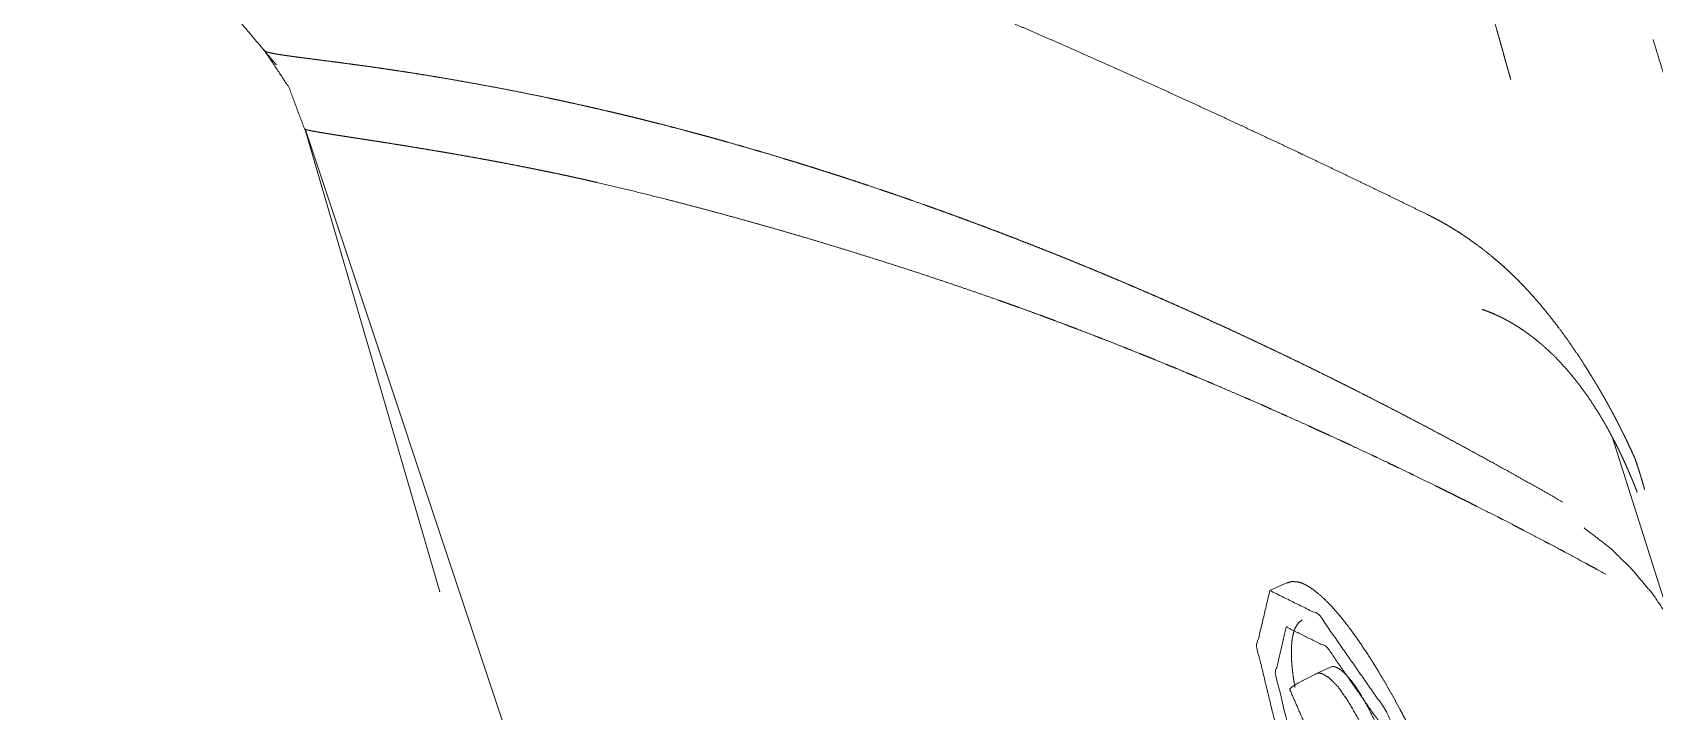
# Paper-space layout 'A3_1' of a CAD drawing. Header units: millimetres. Extents: x 0 to 420, y 0 to 297.
# Drawn here: x 179.43 to 184.393, y 263.979 to 266.055 of the extents above; entities that cross this region are included whole.
import ezdxf

# ---------------------------------------------------------------- set-up
doc = ezdxf.new("R2010")
doc.units = ezdxf.units.MM
doc.layers.add('170', color=7, linetype='Continuous', true_color=0xffffff)

psp = doc.layouts.new('A3_1')

# ---------------------------------------------------------------- linework, layer by layer
at = {"layer": '170', "color": 155, "linetype": 'Continuous', "lineweight": 13}
for p, q in [((180.6767, 264.3448), (180.2632, 265.7615)), ((180.2655, 265.7573), (181.1599, 263.0755)), ((184.4342, 264.2797), (184.2626, 264.8188)), ((183.2697, 264.3726), (183.2178, 264.3495)), ((183.2658, 264.237), (183.2693, 264.2385)), ((183.3608, 264.0962), (183.4045, 264.1156)), ((183.2776, 264.0442), (183.2774, 264.0441))]:
    psp.add_line(p, q, dxfattribs=at)
for points, knots in [([(183.9527, 265.911), (183.9497, 265.9213), (183.9467, 265.9317), (183.9437, 265.9421), (183.9408, 265.9525), (183.9378, 265.9629), (183.935, 265.9733), (183.9321, 265.9836), (183.9293, 265.994), (183.9282, 265.998), (183.9271, 266.002), (183.9255, 266.008), (183.9215, 266.0221), (183.9192, 266.0301), (183.9135, 266.0502), (183.9101, 266.0624), (183.8994, 266.1005), (183.892, 266.1266), (183.8775, 266.1777), (183.8633, 266.2277), (183.8426, 266.2994), (183.8217, 266.3709), (183.802, 266.4372), (183.7819, 266.5031), (183.7378, 266.6432), (183.6923, 266.7806), (183.6442, 266.9191), (183.5951, 267.0537), (183.5851, 267.0803), (183.5751, 267.1067), (183.5652, 267.1324), (183.5553, 267.1578), (183.5455, 267.1825), (183.5356, 267.2071), (183.5258, 267.2309), (183.516, 267.2544), (183.5063, 267.2773), (183.4966, 267.2999), (183.4869, 267.3219), (183.4772, 267.3435), (183.4676, 267.3645), (183.4579, 267.3852), (183.4483, 267.4053), (183.4387, 267.425), (183.4292, 267.4441), (183.4196, 267.4628), (183.41, 267.4809), (183.4005, 267.4986), (183.391, 267.5158), (183.3814, 267.5325), (183.3749, 267.5437), (183.3683, 267.5546), (183.3619, 267.5653), (183.3553, 267.5757), (183.3489, 267.5858), (183.3424, 267.5957), (183.336, 267.6054), (183.3295, 267.6148), (183.3231, 267.6239), (183.3167, 267.6327), (183.3103, 267.6413), (183.3039, 267.6496), (183.2976, 267.6577), (183.2912, 267.6655), (183.2849, 267.673), (183.2786, 267.6802), (183.2723, 267.6872), (183.2659, 267.694), (183.2597, 267.7004), (183.2534, 267.7066), (183.2471, 267.7125), (183.2409, 267.7181), (183.2347, 267.7235), (183.2284, 267.7286), (183.2222, 267.7334), (183.2161, 267.7379), (183.2099, 267.7421), (183.2037, 267.7461), (183.1976, 267.7498), (183.1914, 267.7532), (183.1853, 267.7564), (183.1792, 267.7592), (183.1731, 267.7618), (183.167, 267.7641)], [0, 0, 0.00528, 0.010564, 0.015846, 0.021134, 0.026407, 0.031685, 0.036947, 0.042217, 0.044241, 0.046255, 0.04931, 0.056446, 0.060531, 0.070778, 0.076945, 0.09634, 0.109581, 0.135553, 0.161014, 0.197522, 0.233937, 0.267805, 0.301521, 0.373383, 0.444174, 0.515891, 0.586024, 0.599903, 0.613708, 0.627166, 0.640532, 0.653555, 0.666487, 0.679077, 0.691562, 0.703724, 0.715774, 0.727506, 0.739108, 0.750412, 0.761582, 0.772457, 0.78318, 0.793627, 0.803917, 0.813937, 0.823788, 0.833375, 0.842792, 0.849128, 0.855373, 0.861473, 0.867492, 0.873381, 0.879173, 0.884838, 0.890409, 0.895853, 0.901211, 0.906437, 0.911573, 0.916591, 0.921515, 0.926317, 0.931026, 0.93563, 0.940137, 0.944543, 0.948848, 0.953054, 0.957171, 0.961187, 0.965118, 0.968954, 0.972702, 0.976374, 0.979959, 0.983474, 0.986915, 0.99028, 0.993583, 0.996811, 1, 1]), ([(179.4304, 266.9912), (179.4305, 266.9911), (179.4306, 266.991), (179.4308, 266.9909), (179.4311, 266.9908), (179.4318, 266.9906), (179.4328, 266.9904), (179.4344, 266.99), (179.4365, 266.9896), (179.4396, 266.989), (179.4489, 266.9872), (179.4553, 266.986), (179.474, 266.9826), (179.5018, 266.9776), (179.5205, 266.9742), (179.5671, 266.9659), (179.5957, 266.9609), (179.6681, 266.9482), (179.6907, 266.9442), (179.7142, 266.9399), (179.7382, 266.9355), (179.7631, 266.9307), (179.7882, 266.9259), (179.8144, 266.9207), (179.8406, 266.9154), (179.8678, 266.9099), (179.895, 266.9043), (179.923, 266.8984), (179.951, 266.8925), (179.9798, 266.8862), (180.0084, 266.88), (180.0378, 266.8735), (180.0669, 266.867), (180.0968, 266.8602), (180.1263, 266.8534), (180.1565, 266.8464), (180.1862, 266.8395), (180.2165, 266.8322), (180.2463, 266.8251), (180.2767, 266.8177), (180.3065, 266.8103), (180.3368, 266.8028), (180.3665, 266.7953), (180.3966, 266.7876), (180.5175, 266.7558), (180.6461, 266.7203), (180.772, 266.6843), (180.9048, 266.6448), (181.033, 266.6053), (181.1675, 266.5624), (181.2955, 266.5203), (181.4291, 266.4748), (181.5545, 266.4307), (181.6847, 266.3833), (181.7195, 266.3703), (181.7546, 266.3571), (181.7896, 266.3438), (181.8249, 266.3303), (181.8601, 266.3167), (181.8957, 266.3028), (181.9311, 266.2889), (181.9668, 266.2748), (182.0024, 266.2606), (182.0383, 266.2462), (182.0741, 266.2317), (182.1102, 266.217), (182.1461, 266.2023), (182.1824, 266.1874), (182.2184, 266.1724), (182.2548, 266.1573), (182.291, 266.1421), (182.3274, 266.1267), (182.3637, 266.1113), (182.4002, 266.0957), (182.4365, 266.0801), (182.4731, 266.0644), (182.5095, 266.0486), (182.5462, 266.0326), (182.5826, 266.0167), (182.6193, 266.0006), (182.6558, 265.9845), (182.6925, 265.9682), (182.7656, 265.9355), (182.8021, 265.9192), (182.8388, 265.9026), (182.8752, 265.8861), (182.9119, 265.8695), (182.9483, 265.8529), (182.9849, 265.8361), (183.0212, 265.8194), (183.0578, 265.8026), (183.1305, 265.7689), (183.1667, 265.752), (183.2391, 265.7181), (183.2754, 265.701), (183.3113, 265.684), (183.3832, 265.6499), (183.4548, 265.6157), (183.5261, 265.5814), (183.5969, 265.5471), (183.6324, 265.5299), (183.7027, 265.4955)], [0, 0, 0.000023, 0.000048, 0.00011, 0.000186, 0.000346, 0.000561, 0.000924, 0.001384, 0.002088, 0.004163, 0.005597, 0.009779, 0.016001, 0.020179, 0.030612, 0.036992, 0.05318, 0.058216, 0.063487, 0.068845, 0.074429, 0.080069, 0.085929, 0.091822, 0.097922, 0.104035, 0.110343, 0.11664, 0.123124, 0.129568, 0.136193, 0.142761, 0.149497, 0.156153, 0.162971, 0.169686, 0.176551, 0.183302, 0.190189, 0.196936, 0.203819, 0.210541, 0.217388, 0.244894, 0.274252, 0.303071, 0.333566, 0.363092, 0.394155, 0.423823, 0.454879, 0.484132, 0.514632, 0.522793, 0.531047, 0.539287, 0.547611, 0.555923, 0.56432, 0.572691, 0.581153, 0.589588, 0.598106, 0.6066, 0.615175, 0.623719, 0.632343, 0.640932, 0.649603, 0.658236, 0.666941, 0.67561, 0.684354, 0.693051, 0.701828, 0.710554, 0.719352, 0.728101, 0.736921, 0.745693, 0.75453, 0.772166, 0.780958, 0.789819, 0.798618, 0.807483, 0.816283, 0.825148, 0.833944, 0.842806, 0.860451, 0.869229, 0.886832, 0.895656, 0.904394, 0.921912, 0.939377, 0.956782, 0.974108, 0.982788, 1, 1]), ([(179.5698, 266.6748), (179.8794, 266.3083), (180.1767, 265.9553)], [0, 0, 0.509756, 1, 1]), ([(184.388, 266.0334), (184.561, 265.4661), (184.7587, 264.909)], [0, 0, 0.500837, 1, 1]), ([(180.1386, 266.0019), (180.2145, 265.8877), (180.2629, 265.7593)], [0, 0, 0.499648, 1, 1]), ([(180.1394, 265.9996), (180.1397, 265.9993), (180.1403, 265.9987), (180.1411, 265.9982), (180.1419, 265.9976), (180.143, 265.9971), (180.1442, 265.9965), (180.1456, 265.9959), (180.1472, 265.9953), (180.149, 265.9947), (180.1511, 265.9941), (180.1533, 265.9935), (180.1559, 265.9928), (180.1586, 265.9922), (180.1617, 265.9915), (180.165, 265.9909), (180.1687, 265.9901), (180.1726, 265.9894), (180.1769, 265.9887), (180.1815, 265.9879), (180.1865, 265.9871), (180.1918, 265.9863), (180.2037, 265.9845), (180.2103, 265.9835), (180.2172, 265.9826), (180.2247, 265.9815), (180.2411, 265.9793), (180.2499, 265.9782), (180.2595, 265.9769), (180.2694, 265.9756), (180.28, 265.9742), (180.3029, 265.9713), (180.3152, 265.9697), (180.3419, 265.9662), (180.3564, 265.9644), (180.3713, 265.9624), (180.4037, 265.9581), (180.4211, 265.9557), (180.4391, 265.9533), (180.4582, 265.9506), (180.4779, 265.9479), (180.4986, 265.9449), (180.5201, 265.9417), (180.5427, 265.9384), (180.566, 265.9348), (180.5905, 265.9311), (180.6158, 265.9271), (180.6423, 265.9228), (180.6696, 265.9182), (180.6984, 265.9134), (180.7279, 265.9083), (180.7589, 265.9028), (180.7907, 265.8971), (180.824, 265.8909), (180.8583, 265.8845), (180.8941, 265.8775), (180.9309, 265.8703), (180.9694, 265.8625), (181.0089, 265.8543), (181.0219, 265.8516), (181.035, 265.8488), (181.0482, 265.846), (181.0616, 265.8431), (181.0749, 265.8402), (181.0885, 265.8372), (181.1158, 265.8311), (181.1296, 265.828), (181.1435, 265.8249), (181.1575, 265.8217), (181.1858, 265.8151), (181.2001, 265.8118), (181.2146, 265.8083), (181.2291, 265.8049), (181.2437, 265.8014), (181.2584, 265.7978), (181.2732, 265.7942), (181.2881, 265.7905), (181.3031, 265.7868), (181.3182, 265.783), (181.3334, 265.7792), (181.3488, 265.7753), (181.3797, 265.7673), (181.3953, 265.7633), (181.4268, 265.7549), (181.4427, 265.7507), (181.4587, 265.7464), (181.4749, 265.7421), (181.4911, 265.7376), (181.5074, 265.7332), (181.5238, 265.7286), (181.5403, 265.724), (181.5569, 265.7193), (181.5905, 265.7098), (181.6074, 265.705), (181.6415, 265.695), (181.6588, 265.69), (181.6935, 265.6797), (181.7287, 265.6691), (181.7464, 265.6637), (181.7642, 265.6583), (181.7822, 265.6528), (181.8002, 265.6472), (181.8183, 265.6415), (181.8365, 265.6357), (181.8549, 265.6299), (181.8733, 265.624), (181.8918, 265.6181), (181.9105, 265.6121), (181.9292, 265.6059), (181.9481, 265.5998), (181.967, 265.5935), (181.9861, 265.5872), (182.0245, 265.5742), (182.0438, 265.5677), (182.0633, 265.561), (182.0829, 265.5543), (182.1025, 265.5475), (182.1223, 265.5406), (182.1622, 265.5265), (182.1822, 265.5194), (182.2024, 265.5122), (182.2227, 265.5049), (182.2431, 265.4975), (182.2636, 265.49), (182.2842, 265.4824), (182.3049, 265.4747), (182.3257, 265.467), (182.3466, 265.4592), (182.3676, 265.4512), (182.3887, 265.4432), (182.4099, 265.4351), (182.4312, 265.4269), (182.4527, 265.4186), (182.4742, 265.4103), (182.4958, 265.4018), (182.5175, 265.3932), (182.5394, 265.3846), (182.5613, 265.3758), (182.5834, 265.3669), (182.6056, 265.358), (182.6278, 265.3489), (182.6502, 265.3398), (182.6727, 265.3305), (182.6953, 265.3211), (182.718, 265.3117), (182.7408, 265.3021), (182.7637, 265.2924), (182.7867, 265.2826), (182.8099, 265.2727), (182.8331, 265.2628), (182.8565, 265.2526), (182.8799, 265.2424), (182.9035, 265.2321), (182.9272, 265.2216), (182.951, 265.2111), (182.9748, 265.2004), (182.9989, 265.1896), (183.023, 265.1787), (183.0472, 265.1677), (183.0715, 265.1566), (183.096, 265.1453), (183.1205, 265.1339), (183.1452, 265.1225), (183.17, 265.1108), (183.1949, 265.0991), (183.2199, 265.0872), (183.245, 265.0752), (183.2703, 265.0631), (183.2956, 265.0509), (183.3211, 265.0385), (183.3466, 265.026), (183.3723, 265.0134), (183.3981, 265.0007), (183.424, 264.9878), (183.4501, 264.9748), (183.4762, 264.9616), (183.5025, 264.9483), (183.5289, 264.9349), (183.5554, 264.9213), (183.582, 264.9076), (183.6088, 264.8938), (183.6356, 264.8798), (183.6626, 264.8656), (183.6897, 264.8514), (183.717, 264.8369), (183.7443, 264.8224), (183.7718, 264.8076), (183.7994, 264.7928), (183.8272, 264.7777), (183.855, 264.7626), (183.883, 264.7472), (183.9111, 264.7317), (183.9394, 264.7161), (183.9677, 264.7003), (183.9963, 264.6843), (184.0249, 264.6682), (184.0536, 264.6519), (184.0826, 264.6355), (184.1116, 264.6189)], [0, 0, 0.0001, 0.000294, 0.000506, 0.000754, 0.001031, 0.001355, 0.001713, 0.002118, 0.002565, 0.003075, 0.003622, 0.004241, 0.004907, 0.005652, 0.006449, 0.007329, 0.008267, 0.009297, 0.010396, 0.011598, 0.012862, 0.015699, 0.017276, 0.018933, 0.020721, 0.024616, 0.026728, 0.028997, 0.031359, 0.033893, 0.039345, 0.042269, 0.048621, 0.052066, 0.05563, 0.063335, 0.067486, 0.071776, 0.076319, 0.081011, 0.085966, 0.091081, 0.096479, 0.102037, 0.107898, 0.113936, 0.120288, 0.126828, 0.133707, 0.140774, 0.148203, 0.15584, 0.16385, 0.172074, 0.180698, 0.189553, 0.198829, 0.208343, 0.21148, 0.214648, 0.217837, 0.221053, 0.224289, 0.227556, 0.234165, 0.237507, 0.240875, 0.244269, 0.251132, 0.254601, 0.258097, 0.261618, 0.265167, 0.268742, 0.272339, 0.275968, 0.279613, 0.283296, 0.286996, 0.290728, 0.29827, 0.302078, 0.309775, 0.313663, 0.317575, 0.321518, 0.325489, 0.329481, 0.333502, 0.33755, 0.341626, 0.349859, 0.354012, 0.362408, 0.366644, 0.3752, 0.383865, 0.388241, 0.392641, 0.397073, 0.401529, 0.406013, 0.410526, 0.415072, 0.419637, 0.424235, 0.428862, 0.433518, 0.438197, 0.44291, 0.447651, 0.457218, 0.462042, 0.466896, 0.471784, 0.476695, 0.481642, 0.491617, 0.496648, 0.501708, 0.506796, 0.51192, 0.517069, 0.522254, 0.527462, 0.532701, 0.53797, 0.543274, 0.548603, 0.553967, 0.559359, 0.564785, 0.570236, 0.575724, 0.581237, 0.586792, 0.592366, 0.597983, 0.603625, 0.609301, 0.615007, 0.620754, 0.626523, 0.632334, 0.638172, 0.644046, 0.649948, 0.655888, 0.661859, 0.66787, 0.673911, 0.679986, 0.686093, 0.692243, 0.698417, 0.704634, 0.710878, 0.717166, 0.723484, 0.72984, 0.736229, 0.742657, 0.749115, 0.755616, 0.762152, 0.768727, 0.77533, 0.781976, 0.788655, 0.795378, 0.802133, 0.808931, 0.815761, 0.822635, 0.829545, 0.836497, 0.843485, 0.850518, 0.857587, 0.864699, 0.871852, 0.879047, 0.886279, 0.893557, 0.900874, 0.90824, 0.91564, 0.923091, 0.930577, 0.938117, 0.94569, 0.953315, 0.960979, 0.968696, 0.976449, 0.984256, 0.992113, 1, 1]), ([(184.2435, 264.3983), (184.2123, 264.4153), (184.1967, 264.4238), (184.1811, 264.4323), (184.1498, 264.4492), (184.1184, 264.466), (184.1026, 264.4744), (184.0711, 264.491), (184.0554, 264.4994), (184.0238, 264.5159), (183.9921, 264.5324), (183.9763, 264.5407), (183.9604, 264.5489), (183.9287, 264.5652), (183.9127, 264.5734), (183.8809, 264.5896), (183.849, 264.6057), (183.833, 264.6137), (183.817, 264.6218), (183.8011, 264.6298), (183.785, 264.6378), (183.769, 264.6457), (183.753, 264.6537), (183.737, 264.6616), (183.7209, 264.6695), (183.6888, 264.6852), (183.6566, 264.7009), (183.6406, 264.7086), (183.6084, 264.7241), (183.5922, 264.7319), (183.5761, 264.7396), (183.5438, 264.7549), (183.5277, 264.7626), (183.4953, 264.7777), (183.463, 264.7929), (183.4469, 264.8004), (183.4307, 264.8079), (183.3983, 264.8228), (183.3821, 264.8302), (183.3659, 264.8376), (183.3497, 264.845), (183.3335, 264.8523), (183.3011, 264.867), (183.2687, 264.8815), (183.2525, 264.8887), (183.2201, 264.9031), (183.2039, 264.9103), (183.1877, 264.9174), (183.1553, 264.9316), (183.1391, 264.9386), (183.1067, 264.9526), (183.0743, 264.9665), (183.0419, 264.9803), (183.0258, 264.9872), (182.9934, 265.0008), (182.9772, 265.0076), (182.9611, 265.0143), (182.9288, 265.0277), (182.9127, 265.0343), (182.8966, 265.0409), (182.8643, 265.0541), (182.8482, 265.0606), (182.8321, 265.0671), (182.816, 265.0736), (182.7839, 265.0865), (182.7679, 265.0928), (182.7358, 265.1055), (182.7038, 265.118), (182.6878, 265.1242), (182.6558, 265.1365), (182.624, 265.1487), (182.6081, 265.1548), (182.5921, 265.1608), (182.5604, 265.1727), (182.5446, 265.1786), (182.5287, 265.1845), (182.5129, 265.1903), (182.4813, 265.2019), (182.4498, 265.2133), (182.4341, 265.2189), (182.4184, 265.2245), (182.4027, 265.2301), (182.3871, 265.2357), (182.3062, 265.2639), (182.2271, 265.2908), (182.1462, 265.3177), (182.0671, 265.3434), (181.9866, 265.3689), (181.9081, 265.3933), (181.8284, 265.4174), (181.7508, 265.4403), (181.6723, 265.4629), (181.5961, 265.4843), (181.5193, 265.5053), (181.4449, 265.5251), (181.3703, 265.5444), (181.2982, 265.5625), (181.2263, 265.58), (181.157, 265.5962), (181.1445, 265.5991), (181.1321, 265.6019), (181.1197, 265.6047), (181.1073, 265.6075), (181.0948, 265.6102), (181.0824, 265.6129), (181.0699, 265.6157), (181.0575, 265.6183), (181.045, 265.621), (181.0202, 265.6262), (181.0078, 265.6288), (180.9954, 265.6313), (180.983, 265.6339), (180.9584, 265.6388), (180.9338, 265.6437), (180.9093, 265.6485), (180.885, 265.6532), (180.8608, 265.6578), (180.8487, 265.66), (180.8367, 265.6622), (180.8248, 265.6645), (180.8129, 265.6666), (180.801, 265.6688), (180.7775, 265.6731), (180.7542, 265.6772), (180.7312, 265.6812), (180.7084, 265.6852), (180.6972, 265.6871), (180.686, 265.689), (180.6749, 265.6909), (180.6638, 265.6928), (180.642, 265.6964), (180.6313, 265.6982), (180.6101, 265.7017), (180.5892, 265.7051), (180.5789, 265.7068), (180.5688, 265.7084), (180.5488, 265.7116), (180.5389, 265.7132), (180.5196, 265.7163), (180.5008, 265.7192), (180.4916, 265.7207), (180.4825, 265.7221), (180.4736, 265.7235), (180.4648, 265.7248), (180.4476, 265.7275), (180.4393, 265.7288), (180.431, 265.7301), (180.4151, 265.7325), (180.3997, 265.7349), (180.3923, 265.736), (180.385, 265.7372), (180.3711, 265.7393), (180.3578, 265.7414), (180.3453, 265.7434), (180.3335, 265.7453), (180.3279, 265.7462), (180.3174, 265.7479), (180.3076, 265.7496), (180.2987, 265.7511), (180.2946, 265.7518), (180.2907, 265.7526), (180.2871, 265.7533), (180.2837, 265.7539), (180.2805, 265.7546), (180.2775, 265.7552), (180.2748, 265.7558), (180.2723, 265.7564), (180.2701, 265.7569), (180.2682, 265.7574), (180.2664, 265.7579), (180.265, 265.7584), (180.2638, 265.7589), (180.2629, 265.7593), (180.2622, 265.7597), (180.2619, 265.7601), (180.2618, 265.7603)], [0, 0, 0.008394, 0.012604, 0.016798, 0.02521, 0.033625, 0.037842, 0.046261, 0.05047, 0.058899, 0.067332, 0.071559, 0.075771, 0.084212, 0.088444, 0.096891, 0.105338, 0.109554, 0.11379, 0.118006, 0.122242, 0.126458, 0.130693, 0.134909, 0.139145, 0.147597, 0.156049, 0.160265, 0.168713, 0.172943, 0.177159, 0.185602, 0.189832, 0.198268, 0.206701, 0.210908, 0.215128, 0.223551, 0.227754, 0.23197, 0.236167, 0.240377, 0.248781, 0.257174, 0.261357, 0.269741, 0.273931, 0.278109, 0.286464, 0.290645, 0.298989, 0.307315, 0.315629, 0.319772, 0.328066, 0.332213, 0.33634, 0.344605, 0.348731, 0.352845, 0.361069, 0.365186, 0.36928, 0.373381, 0.381561, 0.385635, 0.393779, 0.401904, 0.405965, 0.414053, 0.422118, 0.426136, 0.430161, 0.438174, 0.442161, 0.446162, 0.45014, 0.458083, 0.466, 0.469956, 0.473888, 0.477823, 0.481745, 0.501986, 0.521738, 0.541886, 0.56152, 0.58148, 0.600908, 0.620587, 0.639705, 0.659006, 0.677713, 0.696525, 0.714711, 0.732928, 0.750484, 0.767987, 0.784794, 0.787816, 0.790821, 0.793845, 0.796843, 0.79987, 0.80287, 0.805889, 0.808886, 0.811903, 0.817898, 0.820881, 0.823883, 0.826855, 0.832805, 0.838726, 0.844623, 0.850478, 0.856299, 0.859201, 0.862073, 0.864954, 0.8678, 0.870654, 0.876303, 0.881894, 0.887419, 0.892871, 0.895568, 0.898259, 0.900909, 0.903564, 0.908784, 0.911354, 0.916443, 0.921437, 0.923901, 0.926326, 0.931114, 0.933473, 0.938088, 0.942587, 0.944783, 0.946962, 0.949094, 0.951204, 0.955312, 0.957308, 0.95928, 0.963096, 0.966763, 0.968533, 0.970273, 0.973614, 0.976789, 0.97979, 0.982604, 0.983936, 0.98647, 0.988804, 0.99093, 0.991923, 0.992852, 0.993736, 0.994557, 0.99533, 0.996039, 0.996699, 0.997295, 0.997834, 0.998314, 0.998738, 0.999098, 0.999402, 0.99964, 0.999821, 0.999952, 1, 1]), ([(184.3337, 264.7495), (184.3306, 264.7564), (184.3275, 264.7633), (184.3244, 264.7701), (184.3213, 264.7768), (184.3153, 264.7898), (184.3093, 264.8023), (184.3064, 264.8084), (184.3035, 264.8145), (184.2978, 264.8262), (184.2949, 264.8319), (184.2921, 264.8375), (184.2894, 264.843), (184.2866, 264.8485), (184.2812, 264.8591), (184.2786, 264.8642), (184.2734, 264.8743), (184.2708, 264.8792), (184.2683, 264.884), (184.2633, 264.8933), (184.2608, 264.8979), (184.2584, 264.9024), (184.256, 264.9068), (184.2536, 264.9111), (184.2513, 264.9153), (184.2467, 264.9236), (184.2445, 264.9275), (184.2423, 264.9315), (184.2379, 264.9392), (184.2337, 264.9465), (184.2317, 264.9501), (184.2296, 264.9536), (184.2276, 264.957), (184.2237, 264.9637), (184.2218, 264.967), (184.2199, 264.9701), (184.218, 264.9733), (184.2162, 264.9763), (184.2144, 264.9793), (184.2127, 264.9822), (184.2109, 264.9851), (184.2092, 264.9879), (184.2076, 264.9906), (184.2059, 264.9933), (184.2043, 264.9959), (184.2027, 264.9985), (184.2012, 265.0011), (184.1997, 265.0035), (184.1982, 265.0059), (184.1875, 265.023), (184.1768, 265.0399), (184.1604, 265.0652), (184.1439, 265.0896), (184.1216, 265.1215), (184.0994, 265.1518), (184.0711, 265.1884), (184.0431, 265.2226), (184.0328, 265.2346), (184.0227, 265.2462), (184.0114, 265.2588), (184.0002, 265.2708), (183.9881, 265.2837), (183.9759, 265.2961), (183.9628, 265.3091), (183.9497, 265.3216), (183.9357, 265.3346), (183.9218, 265.347), (183.907, 265.3597), (183.8924, 265.372), (183.8677, 265.3915), (183.8434, 265.4097), (183.8229, 265.4242), (183.8027, 265.4379), (183.7861, 265.4486), (183.7696, 265.4588), (183.7566, 265.4665), (183.7436, 265.4739), (183.7339, 265.4793), (183.7242, 265.4846), (183.7175, 265.4881), (183.7107, 265.4916), (183.7068, 265.4936), (183.7028, 265.4956)], [0, 0, 0.007643, 0.015294, 0.022703, 0.030129, 0.044498, 0.058456, 0.065221, 0.071967, 0.085078, 0.091443, 0.09779, 0.10396, 0.110093, 0.122016, 0.127806, 0.139164, 0.144742, 0.150162, 0.160817, 0.166043, 0.171121, 0.176172, 0.181074, 0.185967, 0.195422, 0.200011, 0.204581, 0.213408, 0.221921, 0.226038, 0.230138, 0.234109, 0.241873, 0.245677, 0.249352, 0.253017, 0.256572, 0.26008, 0.263496, 0.266883, 0.270143, 0.273391, 0.276529, 0.27965, 0.282657, 0.285657, 0.288507, 0.291386, 0.311656, 0.331715, 0.36195, 0.391486, 0.430562, 0.468291, 0.514748, 0.559138, 0.574943, 0.590455, 0.607321, 0.623838, 0.641624, 0.659025, 0.677583, 0.69572, 0.714893, 0.733612, 0.753206, 0.772356, 0.803928, 0.834431, 0.859627, 0.884181, 0.903995, 0.923399, 0.938599, 0.953561, 0.964743, 0.975809, 0.983474, 0.991065, 0.995528, 1, 1]), ([(184.3397, 264.6484), (184.3376, 264.6537), (184.3356, 264.659), (184.3335, 264.6643), (184.3314, 264.6696), (184.3292, 264.6748), (184.3271, 264.6801), (184.325, 264.6852), (184.3228, 264.6904), (184.3207, 264.6956), (184.3185, 264.7007), (184.3163, 264.7059), (184.3141, 264.7109), (184.3119, 264.716), (184.3097, 264.7211), (184.3052, 264.7311), (184.3007, 264.7411), (184.2962, 264.751), (184.2939, 264.7559), (184.2893, 264.7656), (184.2869, 264.7705), (184.2846, 264.7753), (184.2823, 264.7801), (184.2799, 264.7849), (184.2752, 264.7943), (184.2728, 264.799), (184.2704, 264.8037), (184.268, 264.8084), (184.2656, 264.813), (184.2632, 264.8176), (184.2583, 264.8268), (184.2558, 264.8313), (184.2533, 264.8358), (184.2509, 264.8403), (184.2484, 264.8448), (184.2459, 264.8492), (184.2434, 264.8537), (184.2409, 264.8581), (184.2384, 264.8624), (184.2358, 264.8668), (184.2333, 264.8711), (184.2307, 264.8754), (184.2282, 264.8797), (184.223, 264.8882), (184.2178, 264.8965), (184.2028, 264.9199), (184.1881, 264.9417), (184.1723, 264.9638), (184.1568, 264.9843), (184.1403, 265.0049), (184.1241, 265.024), (184.1069, 265.0431), (184.0902, 265.0606), (184.082, 265.0688), (184.0739, 265.0766), (184.0655, 265.0845), (184.0572, 265.092), (184.0485, 265.0996), (184.0399, 265.1069), (184.031, 265.1142), (184.0222, 265.1212), (184.013, 265.1282), (184.004, 265.1348), (183.9946, 265.1415), (183.9853, 265.1478), (183.9757, 265.1541), (183.9662, 265.16), (183.9564, 265.1659), (183.9467, 265.1714), (183.9367, 265.1769), (183.9268, 265.182), (183.9166, 265.187), (183.9064, 265.1917), (183.8961, 265.1963), (183.8858, 265.2005), (183.8753, 265.2045), (183.8648, 265.2083)], [0, 0, 0.007541, 0.015071, 0.022561, 0.030061, 0.037546, 0.045006, 0.052415, 0.059834, 0.067203, 0.074593, 0.081947, 0.089262, 0.096588, 0.103889, 0.118412, 0.132858, 0.147228, 0.154374, 0.168642, 0.175726, 0.182797, 0.189844, 0.196879, 0.210874, 0.217848, 0.224785, 0.231698, 0.238623, 0.2455, 0.259196, 0.26605, 0.272833, 0.279628, 0.286352, 0.293113, 0.299802, 0.306516, 0.313172, 0.319841, 0.32644, 0.333076, 0.339628, 0.352728, 0.365762, 0.402425, 0.437251, 0.473094, 0.506995, 0.541928, 0.574924, 0.608899, 0.640941, 0.656215, 0.671066, 0.686309, 0.701157, 0.716386, 0.731246, 0.746477, 0.761331, 0.776526, 0.791372, 0.806555, 0.821378, 0.836526, 0.851332, 0.866445, 0.881234, 0.896313, 0.911043, 0.926065, 0.940798, 0.955777, 0.970447, 0.985323, 1, 1]), ([(184.3623, 264.6569), (184.3609, 264.6618), (184.3594, 264.6668), (184.3564, 264.6771), (184.3548, 264.6824), (184.3533, 264.6877), (184.3517, 264.6932), (184.3501, 264.6987), (184.349, 264.7022), (184.3479, 264.7056), (184.3452, 264.7141), (184.3425, 264.7225), (184.3381, 264.736), (184.3337, 264.7495)], [0, 0, 0.053394, 0.106849, 0.217153, 0.274328, 0.331383, 0.39046, 0.449597, 0.487115, 0.524837, 0.616125, 0.707746, 0.853807, 1, 1]), ([(184.5353, 264.089), (184.5311, 264.0979), (184.5268, 264.1067), (184.4585, 264.2323), (184.3873, 264.3375), (184.3189, 264.4184), (184.2545, 264.4804), (184.1767, 264.5401)], [0, 0, 0.016858, 0.033715, 0.278918, 0.496774, 0.678542, 0.83192, 1, 1]), ([(183.2158, 264.3485), (183.1752, 264.1776), (183.2604, 263.8267), (183.4387, 263.4299), (183.642, 263.1387), (183.7926, 263.0644)], [0, 0, 0.117497, 0.359026, 0.650035, 0.887604, 1, 1]), ([(183.7926, 263.0644), (183.8331, 263.2353), (183.748, 263.5862), (183.5697, 263.983), (183.3664, 264.2742), (183.2158, 264.3485)], [0, 0, 0.117494, 0.359033, 0.650041, 0.887611, 1, 1]), ([(183.2677, 264.3716), (183.2841, 264.3762), (183.3029, 264.3745), (183.3131, 264.3713), (183.324, 264.3665), (183.3354, 264.3601), (183.3473, 264.3522), (183.3724, 264.332), (183.399, 264.306), (183.413, 264.2909), (183.4273, 264.2743), (183.442, 264.2563), (183.4568, 264.2373), (183.487, 264.1956), (183.5179, 264.1493), (183.5258, 264.137), (183.5337, 264.1244), (183.5416, 264.1116), (183.5495, 264.0987), (183.5652, 264.0722), (183.5809, 264.0449), (183.5966, 264.0169), (183.6122, 263.9882), (183.62, 263.9736), (183.6278, 263.9588), (183.6355, 263.9437), (183.6433, 263.9286), (183.6735, 263.8674), (183.7026, 263.8052), (183.7167, 263.7737), (183.7306, 263.742), (183.7374, 263.7261), (183.7441, 263.7102), (183.7507, 263.6943), (183.7571, 263.6785), (183.7816, 263.6161), (183.8041, 263.5548), (183.8146, 263.5245), (183.8245, 263.4947), (183.8337, 263.4656), (183.8422, 263.4373), (183.8572, 263.3829), (183.8694, 263.3315), (183.8744, 263.3072), (183.8786, 263.2839), (183.882, 263.2619), (183.8846, 263.241), (183.8864, 263.2212), (183.8873, 263.2025), (183.8875, 263.185), (183.8868, 263.1689), (183.883, 263.1408), (183.876, 263.1184), (183.8712, 263.1093), (183.8656, 263.1016), (183.8592, 263.0954), (183.852, 263.0908)], [0, 0, 0.01138, 0.02395, 0.031114, 0.039009, 0.047736, 0.057276, 0.078728, 0.10357, 0.117327, 0.13197, 0.147393, 0.163498, 0.197823, 0.234974, 0.244727, 0.254626, 0.264642, 0.274765, 0.295318, 0.316275, 0.337668, 0.359464, 0.370535, 0.381703, 0.392987, 0.404319, 0.449853, 0.495654, 0.518666, 0.541743, 0.553306, 0.564823, 0.57627, 0.587635, 0.632353, 0.675922, 0.697294, 0.718243, 0.738574, 0.758298, 0.795936, 0.831164, 0.847742, 0.863486, 0.878369, 0.892443, 0.905689, 0.918143, 0.929807, 0.940597, 0.959491, 0.975175, 0.982032, 0.988366, 0.994294, 1, 1]), ([(183.7425, 263.1759), (183.618, 263.2373), (183.4501, 263.4779), (183.3027, 263.8058), (183.2324, 264.0957), (183.2658, 264.237)], [0, 0, 0.112408, 0.349963, 0.640979, 0.882506, 1, 1]), ([(183.2658, 264.237), (183.3904, 264.1755), (183.5583, 263.9349), (183.7057, 263.607), (183.776, 263.3171), (183.7425, 263.1759)], [0, 0, 0.112408, 0.349966, 0.640984, 0.882509, 1, 1]), ([(183.3144, 264.2586), (183.303, 264.2496), (183.294, 264.2357), (183.2903, 264.2269), (183.2873, 264.2168), (183.2849, 264.2055), (183.2831, 264.193), (183.2814, 264.1649), (183.2823, 264.1326), (183.2837, 264.1149), (183.2857, 264.0962), (183.2884, 264.0766), (183.2918, 264.0563), (183.2925, 264.0521)], [0, 0, 0.066767, 0.143248, 0.187251, 0.235627, 0.289015, 0.347062, 0.476867, 0.625744, 0.707645, 0.794584, 0.885751, 0.980655, 1, 1]), ([(183.3608, 264.0962), (183.2972, 264.0628), (183.2765, 264.0487), (183.2774, 264.045), (183.2787, 264.0413), (183.3165, 263.9547), (183.4106, 263.7419), (183.5501, 263.4306), (183.6105, 263.3044)], [0, 0, 0.078755, 0.106163, 0.110287, 0.114591, 0.218181, 0.472958, 0.846709, 1, 1]), ([(183.3983, 264.0807), (183.3753, 264.0949), (183.3608, 264.0962)], [0, 0, 0.650722, 1, 1]), ([(183.4045, 264.1156), (183.4079, 264.1164), (183.4118, 264.116), (183.416, 264.1149), (183.4204, 264.113), (183.425, 264.1106), (183.4299, 264.1075), (183.435, 264.1038), (183.4402, 264.0994)], [0, 0, 0.086124, 0.182059, 0.289029, 0.406761, 0.536055, 0.677829, 0.831549, 1, 1]), ([(183.4402, 264.0994), (183.4528, 264.087), (183.4662, 264.071), (183.4731, 264.0616), (183.4802, 264.0515), (183.4873, 264.0407), (183.4944, 264.0292)], [0, 0, 0.198281, 0.433151, 0.564134, 0.702309, 0.847739, 1, 1]), ([(183.4545, 264.0114), (183.4252, 264.0527), (183.3983, 264.0807)], [0, 0, 0.565814, 1, 1]), ([(183.5624, 263.7656), (183.5431, 263.8274), (183.5162, 263.8938), (183.4856, 263.9571), (183.4545, 264.0114)], [0, 0, 0.240559, 0.506602, 0.767558, 1, 1]), ([(183.4944, 264.0292), (183.5151, 263.9931), (183.5351, 263.9538), (183.553, 263.9153), (183.5696, 263.8762), (183.5831, 263.8411), (183.5946, 263.807), (183.5982, 263.7948), (183.6015, 263.783)], [0, 0, 0.154527, 0.31854, 0.475987, 0.633919, 0.773527, 0.907174, 0.954389, 1, 1])]:
    psp.add_open_spline(points, degree=1, knots=knots, dxfattribs=at)

doc.saveas('drawing.dxf')
